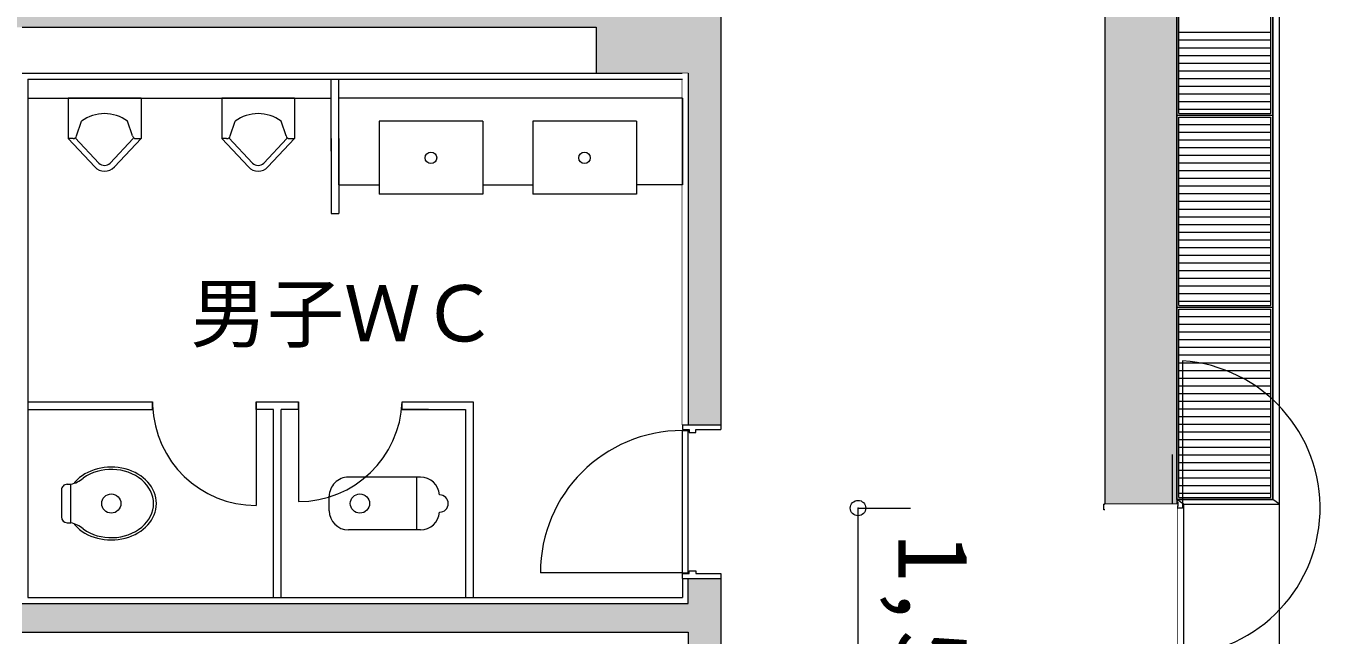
# Model space of a CAD drawing. Units: millimetres, scale not verified. Extents: x -61855 to 52913, y -114842 to -21833.
# Drawn here: x -51562 to -44821, y -63280 to -60108 of the extents above; entities that cross this region are included whole.
import ezdxf
from ezdxf.enums import TextEntityAlignment as Align

# ---------------------------------------------------------------- set-up
doc = ezdxf.new("R2010")
doc.units = ezdxf.units.MM
doc.header["$LTSCALE"] = 200
doc.header["$PDMODE"] = 32
doc.header["$PDSIZE"] = 80
for name, color, linetype, lineweight in [('0-1_躯体', 7, 'Continuous', 9), ('0-2_建具', 7, 'Continuous', 9), ('0-3_仕上', 4, 'Continuous', 5), ('0-5_設備機器', 7, 'Continuous', 9), ('0-6_寸法', 4, 'Continuous', 5)]:
    doc.layers.add(name, color=color, linetype=linetype, lineweight=lineweight)
doc.layers.add('0-4_室名', color=7, linetype='Continuous')
doc.styles.add('・', font='')
doc.styles.add('ＭＳ ゴシック', font='')
doc.styles.get('・').set_extended_font_data('・')
doc.styles.get('ＭＳ ゴシック').set_extended_font_data('MS Gothic')

msp = doc.modelspace()

# ---------------------------------------------------------------- linework, layer by layer
at = {"layer": '0-1_躯体'}
for p, q in [((-45031.8, -64263.9), (-45031.8, -35240)), ((-45941.8, -51631), (-45941.8, -62598.5)), ((-45066.8, -51656), (-45066.8, -62573.5)), ((-51581.8, -60115), (-48591.8, -60115)), ((-48591.8, -60115), (-48591.8, -60355)), ((-51581.8, -60355), (-48111.8, -60355)), ((-51551.8, -60385), (-51551.8, -63085)), ((-51551.8, -60385), (-48141.8, -60385)), ((-49971.8, -60761.4), (-49971.8, -60384.4)), ((-49931.8, -60761.4), (-49931.8, -60384.4)), ((-48141.8, -62185), (-48141.8, -60385)), ((-51551.8, -60485), (-49971.8, -60485)), ((-49931.8, -60694.4), (-49931.8, -61085)), ((-51550.4, -62065), (-50901.8, -62065)), ((-50901.8, -62105), (-50901.8, -62065)), ((-50361.8, -62065), (-50141.8, -62065)), ((-50361.8, -62065), (-50361.8, -62105)), ((-50141.8, -62105), (-50141.8, -62065)), ((-50141.8, -62095), (-50141.8, -62065)), ((-49601.8, -62065), (-49465.5, -62065)), ((-49601.8, -62105), (-49601.8, -62065)), ((-51550.4, -62105), (-50901.8, -62105)), ((-50271.8, -62105), (-50361.8, -62105)), ((-50271.8, -63085), (-50271.8, -62105)), ((-50231.8, -63085), (-50231.8, -62105)), ((-50141.8, -62105), (-50231.8, -62105)), ((-49601.8, -62105), (-49271.8, -62105)), ((-49465.5, -62105), (-49601.8, -62105)), ((-49271.8, -62105), (-49271.8, -63085)), ((-45941.8, -62598.5), (-45566.8, -62598.5)), ((-45066.8, -62573.5), (-45566.8, -62573.5)), ((-45531.8, -62598.5), (-45566.8, -62573.5)), ((-45561.8, -62588.5), (-45566.8, -62588.5)), ((-45566.8, -62608.5), (-45561.8, -62611)), ((-45566.8, -62608.5), (-45566.8, -64168.5)), ((-45561.8, -62588.5), (-45561.8, -62611)), ((-45531.8, -62598.5), (-45531.8, -64178.5)), ((-45531.8, -62598.5), (-45031.8, -62598.5)), ((-45031.8, -62598.5), (-45066.8, -62573.5)), ((-48141.8, -62985), (-48141.8, -63085)), ((-48141.8, -62985), (-47941.8, -62985)), ((-48111.8, -63115), (-48111.8, -62985)), ((-47941.8, -62985), (-47941.8, -63395)), ((-51551.8, -63085), (-50079.2, -63085)), ((-50231.8, -63085), (-49121.7, -63085)), ((-49231.8, -63085), (-48141.8, -63085)), ((-51581.8, -63115), (-48111.8, -63115)), ((-51581.8, -63265), (-48111.8, -63265)), ((-48111.8, -63265), (-48111.8, -63395))]:
    msp.add_line(p, q, dxfattribs=at)
for points in [[(-45941.8, -51631), (-45566.8, -51631), (-45566.8, -62598.5)], [(-48231.8, -59740), (-47941.8, -59740), (-47941.8, -62185)], [(-49971.8, -60694.4), (-49971.8, -61085), (-49931.8, -61085)], [(-49592.1, -62065), (-49231.8, -62065), (-49231.8, -63085)]]:
    msp.add_lwpolyline(points, dxfattribs=at)
at = {"layer": '0-1_躯体', "color": 9}
for points in [[(-47941.8, -62185), (-47941.8, -51610), (-48141.8, -62185), (-48141.8, -51610)], [(-45566.8, -74860), (-45566.8, -51631), (-45941.8, -74860), (-45941.8, -51631)], [(-48591.8, -60355), (-48141.8, -60355), (-48591.8, -59740), (-48141.8, -59740)], [(-48111.8, -60355), (-48111.8, -59740), (-48141.8, -60355), (-48141.8, -59740)], [(-54266.8, -59935), (-54266.8, -60115), (-48591.8, -59935), (-48591.8, -60115)], [(-47941.8, -63395), (-47941.8, -62985), (-48111.8, -63395), (-48111.8, -62985)], [(-48111.8, -63265), (-48111.8, -63115), (-51581.8, -63265), (-51581.8, -63115)]]:
    msp.add_solid(points, dxfattribs=at)
at = {"layer": '0-2_建具'}
for p, q in [((-50901.8, -62065), (-50901.8, -62105)), ((-50361.8, -62105), (-50361.8, -62065)), ((-50141.8, -62105), (-50141.8, -62065)), ((-49601.8, -62105), (-49601.8, -62065)), ((-49601.8, -62095), (-49601.8, -62065)), ((-48141.8, -62185), (-48141.8, -62210)), ((-48141.8, -62210), (-48106.8, -62210)), ((-48141.8, -62955), (-48141.8, -62215)), ((-48141.8, -62215), (-48111.8, -62215)), ((-48111.8, -62955), (-48111.8, -62215)), ((-48106.8, -62210), (-48106.8, -62225)), ((-48106.8, -62225), (-48071.8, -62225)), ((-45566.8, -62598.5), (-45946.8, -62598.5)), ((-45946.8, -62628.5), (-45946.8, -62598.5)), ((-45701.8, -62613.5), (-45716.8, -62613.5)), ((-45701.8, -62613.5), (-45701.8, -62638.5)), ((-45631.8, -62638.5), (-45701.8, -62638.5)), ((-48141.8, -62955), (-48111.8, -62955)), ((-48106.8, -62945), (-48071.8, -62945)), ((-48071.8, -62945), (-48071.8, -62960)), ((-48141.8, -62985), (-48141.8, -62960)), ((-48141.8, -62985), (-47941.8, -62985))]:
    msp.add_line(p, q, dxfattribs=at)
at = {"layer": '0-2_建具', "color": 4, "lineweight": 5}
for p, q in [((-50141.8, -62065), (-50141.8, -62585)), ((-50361.8, -62085), (-50361.8, -62605)), ((-48141.8, -62955), (-48881.8, -62955))]:
    msp.add_line(p, q, dxfattribs=at)
at = {"layer": '0-2_建具'}
for points in [[(-48141.8, -62185), (-47941.8, -62185), (-47941.8, -62210)], [(-48071.8, -62225), (-48071.8, -62210), (-47941.8, -62210)], [(-45716.8, -62613.5), (-45716.8, -62628.5), (-45946.8, -62628.5)], [(-48141.8, -62960), (-48106.8, -62960), (-48106.8, -62945)], [(-48071.8, -62960), (-47941.8, -62960), (-47941.8, -62985)]]:
    msp.add_lwpolyline(points, dxfattribs=at)
at = {"layer": '0-2_建具', "color": 4, "lineweight": 5}
for centre, radius, start, end in [((-50141.8, -62045), 540, 270, 357.87405), ((-50361.8, -62065), 540, 182.12595, 270), ((-48141.8, -62955), 740, 90, 180)]:
    msp.add_arc(centre, radius, start, end, dxfattribs=at)
at = {"layer": '0-3_仕上', "color": 7, "lineweight": 9}
for p, q in [((-45556.8, -60564), (-45556.8, -59583.5)), ((-45076.8, -60564), (-45076.8, -59583.5)), ((-45556.8, -60564), (-45076.8, -60564)), ((-45556.8, -60583.5), (-45076.8, -60583.5)), ((-45556.8, -61564), (-45556.8, -60583.5)), ((-45076.8, -61564), (-45076.8, -60583.5)), ((-45556.8, -61564), (-45076.8, -61564)), ((-45556.8, -61583.5), (-45076.8, -61583.5)), ((-45556.8, -62564), (-45556.8, -61583.5)), ((-45076.8, -62564), (-45076.8, -61583.5)), ((-45556.8, -62564), (-45076.8, -62564))]:
    msp.add_line(p, q, dxfattribs=at)
at = {"layer": '0-3_仕上'}
for p, q in [((-45556.8, -60141.7), (-45076.8, -60141.7)), ((-45556.8, -60181.7), (-45076.8, -60181.7)), ((-45556.8, -60221.7), (-45076.8, -60221.7)), ((-45556.8, -60261.7), (-45076.8, -60261.7)), ((-45556.8, -60301.7), (-45076.8, -60301.7)), ((-45556.8, -60341.7), (-45076.8, -60341.7)), ((-45556.8, -60381.7), (-45076.8, -60381.7)), ((-45556.8, -60421.7), (-45076.8, -60421.7)), ((-45556.8, -60461.7), (-45076.8, -60461.7)), ((-45556.8, -60501.7), (-45076.8, -60501.7)), ((-45556.8, -60541.7), (-45076.8, -60541.7)), ((-45556.8, -60621.7), (-45076.8, -60621.7)), ((-45556.8, -60661.7), (-45076.8, -60661.7)), ((-45556.8, -60701.7), (-45076.8, -60701.7)), ((-45556.8, -60741.7), (-45076.8, -60741.7)), ((-45556.8, -60781.7), (-45076.8, -60781.7)), ((-45556.8, -60821.7), (-45076.8, -60821.7)), ((-45556.8, -60861.7), (-45076.8, -60861.7)), ((-45556.8, -60901.7), (-45076.8, -60901.7)), ((-45556.8, -60941.7), (-45076.8, -60941.7)), ((-45556.8, -60981.7), (-45076.8, -60981.7)), ((-45556.8, -61021.7), (-45076.8, -61021.7)), ((-45556.8, -61061.7), (-45076.8, -61061.7)), ((-45556.8, -61101.7), (-45076.8, -61101.7)), ((-45556.8, -61141.7), (-45076.8, -61141.7)), ((-45556.8, -61181.7), (-45076.8, -61181.7)), ((-45556.8, -61221.7), (-45076.8, -61221.7)), ((-45556.8, -61261.7), (-45076.8, -61261.7)), ((-45556.8, -61301.7), (-45076.8, -61301.7)), ((-45556.8, -61341.7), (-45076.8, -61341.7)), ((-45556.8, -61381.7), (-45076.8, -61381.7)), ((-45556.8, -61421.7), (-45076.8, -61421.7)), ((-45556.8, -61461.7), (-45076.8, -61461.7)), ((-45556.8, -61501.7), (-45076.8, -61501.7)), ((-45556.8, -61541.7), (-45076.8, -61541.7)), ((-45556.8, -61621.7), (-45076.8, -61621.7)), ((-45556.8, -61661.7), (-45076.8, -61661.7)), ((-45556.8, -61701.7), (-45076.8, -61701.7)), ((-45556.8, -61741.7), (-45076.8, -61741.7)), ((-45556.8, -61781.7), (-45076.8, -61781.7)), ((-45556.8, -61821.7), (-45076.8, -61821.7)), ((-45556.8, -61861.7), (-45076.8, -61861.7)), ((-45556.8, -61901.7), (-45076.8, -61901.7)), ((-45556.8, -61941.7), (-45076.8, -61941.7)), ((-45556.8, -61981.7), (-45076.8, -61981.7)), ((-45556.8, -62021.7), (-45076.8, -62021.7)), ((-45556.8, -62061.7), (-45076.8, -62061.7)), ((-45556.8, -62101.7), (-45076.8, -62101.7)), ((-45556.8, -62141.7), (-45076.8, -62141.7)), ((-45556.8, -62181.7), (-45076.8, -62181.7)), ((-45556.8, -62221.7), (-45076.8, -62221.7)), ((-45556.8, -62261.7), (-45076.8, -62261.7)), ((-45556.8, -62301.7), (-45076.8, -62301.7)), ((-45556.8, -62341.7), (-45076.8, -62341.7)), ((-45556.8, -62381.7), (-45076.8, -62381.7)), ((-45556.8, -62421.7), (-45076.8, -62421.7)), ((-45556.8, -62461.7), (-45076.8, -62461.7)), ((-45556.8, -62501.7), (-45076.8, -62501.7)), ((-45556.8, -62541.7), (-45076.8, -62541.7))]:
    msp.add_line(p, q, dxfattribs=at)
at = {"layer": '0-3_仕上', "color": 7, "lineweight": 9}
for points in [[(-45566.8, -60573.5), (-45066.8, -60573.5), (-45066.8, -59573.5)], [(-45566.8, -60573.5), (-45566.8, -59573.5), (-45066.8, -59573.5)], [(-45566.8, -61573.5), (-45066.8, -61573.5), (-45066.8, -60573.5)], [(-45566.8, -61573.5), (-45566.8, -60573.5), (-45066.8, -60573.5)], [(-45566.8, -62573.5), (-45066.8, -62573.5), (-45066.8, -61573.5)], [(-45566.8, -62573.5), (-45566.8, -61573.5), (-45066.8, -61573.5)]]:
    msp.add_lwpolyline(points, dxfattribs=at)
at = {"layer": '0-5_設備機器'}
for p, q in [((-51341.8, -60485), (-51341.8, -60695)), ((-50961.8, -60485), (-51341.8, -60485)), ((-50961.8, -60485), (-50961.8, -60695)), ((-50541.8, -60485), (-50541.8, -60695)), ((-50161.8, -60485), (-50541.8, -60485)), ((-50161.8, -60485), (-50161.8, -60695)), ((-49931.8, -60935), (-49931.8, -60485)), ((-51297.3, -60681.3), (-51271.8, -60605)), ((-51006.4, -60681.3), (-51031.8, -60605)), ((-50497.3, -60681.3), (-50471.8, -60605)), ((-50206.4, -60681.3), (-50231.8, -60605)), ((-49181.8, -60605), (-49721.8, -60605)), ((-49721.8, -60605), (-49721.8, -60985)), ((-49181.8, -60605), (-49181.8, -60985)), ((-48381.8, -60605), (-48921.8, -60605)), ((-48921.8, -60605), (-48921.8, -60985)), ((-48381.8, -60605), (-48381.8, -60985)), ((-51341.8, -60695), (-51202.8, -60842.9)), ((-51316.2, -60695), (-51341.8, -60695)), ((-51304.3, -60691.1), (-51181, -60822.4)), ((-51002.1, -60694.1), (-51122.7, -60822.4)), ((-50961.8, -60695), (-51100.8, -60842.9)), ((-50987.4, -60695), (-50961.8, -60695)), ((-50541.8, -60695), (-50402.8, -60842.9)), ((-50516.2, -60695), (-50541.8, -60695)), ((-50504.3, -60691.1), (-50381, -60822.4)), ((-50202.1, -60694.1), (-50322.7, -60822.4)), ((-50161.8, -60695), (-50300.8, -60842.9)), ((-50187.4, -60695), (-50161.8, -60695)), ((-49931.8, -60935), (-49721.8, -60935)), ((-49181.8, -60935), (-48921.8, -60935)), ((-49181.8, -60985), (-49721.8, -60985)), ((-48381.8, -60985), (-48921.8, -60985)), ((-51306.7, -62488.7), (-51306.7, -62483.3)), ((-49506.8, -62457.5), (-49881.8, -62457.5)), ((-49526.8, -62457.5), (-49526.8, -62732.5)), ((-51376.8, -62525), (-51376.8, -62665)), ((-51346.8, -62495), (-51326.8, -62495)), ((-51326.8, -62695), (-51326.8, -62495)), ((-49981.8, -62632.5), (-49981.8, -62557.5)), ((-51346.8, -62695), (-51326.8, -62695)), ((-51306.7, -62706.7), (-51306.7, -62701.3)), ((-49506.8, -62732.5), (-49881.8, -62732.5))]:
    msp.add_line(p, q, dxfattribs=at)
for centre, radius in [((-49451.8, -60795), 30), ((-48651.8, -60795), 30), ((-51116.8, -62595), 50), ((-49821.8, -62595), 50)]:
    msp.add_circle(centre, radius, dxfattribs=at)
for centre, radius, start, end in [((-51151.8, -60765), 200, 53.12997, 126.86992), ((-50351.8, -60765), 200, 53.12997, 126.86992), ((-51316.2, -60675), 20, 269.99995, 341.56525), ((-50987.4, -60675), 20, 198.43523, 269.99995), ((-50516.2, -60675), 20, 269.99995, 341.56525), ((-50187.4, -60675), 20, 198.43523, 269.99995), ((-51151.8, -60795), 70, 223.21393, 316.78596), ((-51151.8, -60795), 40, 223.21393, 316.78596), ((-50351.8, -60795), 70, 223.21393, 316.78596), ((-50351.8, -60795), 40, 223.21393, 316.78596), ((-51361.2, -62349.3), 149.7, 283.28787, 310.73772), ((-49881.8, -62557.5), 100, 89.99985, 180.00005), ((-49506.8, -62557.5), 100, 4.28937, 89.99985), ((-51346.8, -62525), 30, 90, 180.0002), ((-49406.8, -62595), 45, 270, 89.99985), ((-51346.8, -62665), 30, 180.0002, 269.99985), ((-49881.8, -62632.5), 100, 180.00005, 270), ((-49506.8, -62632.5), 100, 270, 355.71104), ((-51361.2, -62840.6), 149.7, 49.26181, 76.71165)]:
    msp.add_arc(centre, radius, start, end, dxfattribs=at)
for major_axis, start_param, end_param in [((-235, 0), 0.630122, 5.65306), ((-220, 0), 0.8407, 5.44248)]:
    msp.add_ellipse((-51116.8, -62595), major_axis=major_axis, ratio=0.8068, start_param=start_param, end_param=end_param, dxfattribs=at)
at = {"layer": '0-6_寸法'}
for p, q in [((-47227.6, -62618.5), (-46953.5, -62618.5)), ((-47227.6, -64138.5), (-47227.6, -62618.5))]:
    msp.add_line(p, q, dxfattribs=at)
msp.add_point((-47227.6, -62618.5), dxfattribs=at)

# ---------------------------------------------------------------- texts
at = {"layer": '0-4_室名', "style": '・'}
msp.add_text('男子ＷＣ', height=293.3, dxfattribs=at).set_placement((-50705.1, -61839.3), align=Align.BOTTOM_LEFT)
at = {"layer": '0-6_寸法', "style": 'ＭＳ ゴシック'}
msp.add_text('1,520', height=366.6, rotation=270, dxfattribs=at).set_placement((-47127.6, -62753.5), align=Align.BOTTOM_LEFT)

# ---------------------------------------------------------------- next in the draw order: wipeouts: each hides what was drawn before it
for points in [[(-48111.8, -60355), (-48141.8, -60355), (-48141.8, -62185), (-48111.8, -62185)], [(-45941.8, -64178.5), (-45566.8, -64178.5), (-45566.8, -62598.5), (-45941.8, -62598.5)]]:
    msp.add_wipeout(points)

# ---------------------------------------------------------------- next in the draw order: linework, layer by layer
at = {"layer": '0-2_建具', "color": 4, "lineweight": 5}
for p, q in [((-45536.8, -61851.8), (-45536.8, -62618.5)), ((-45536.8, -62618.5), (-45626.8, -62618.5))]:
    msp.add_line(p, q, dxfattribs=at)
at = {"layer": '0-2_建具'}
for p, q in [((-45589.3, -64167.5), (-45589.3, -62340)), ((-45566.9, -62608.5), (-45631.8, -62608.5)), ((-45631.8, -62638.5), (-45631.8, -62608.5)), ((-45626.8, -62618.5), (-45626.8, -63381)), ((-45561.8, -62611), (-45566.9, -62608.5)), ((-45566.8, -62588.5), (-45566.8, -62598.5)), ((-45561.8, -62588.5), (-45566.8, -62588.5)), ((-45566.8, -63381), (-45566.8, -62618.5)), ((-45561.8, -62588.5), (-45561.8, -62611))]:
    msp.add_line(p, q, dxfattribs=at)
at = {"layer": '0-2_建具', "color": 4, "lineweight": 5}
msp.add_arc((-45589.3, -62618.5), 768.5, 270.00893, 86.08279, dxfattribs=at)

# ---------------------------------------------------------------- next in the draw order: wipeouts: each hides what was drawn before it
msp.add_wipeout([(-48111.8, -62185), (-48111.8, -60355), (-48141.8, -60355), (-48141.8, -62185)])

# ---------------------------------------------------------------- next in the draw order: linework, layer by layer
at = {"layer": '0-1_躯体'}
for p, q in [((-51551.8, -60385), (-48141.8, -60385)), ((-48111.8, -60355), (-48111.8, -62185)), ((-48141.8, -60485), (-49931.8, -60485)), ((-48141.8, -62185), (-47941.8, -62185))]:
    msp.add_line(p, q, dxfattribs=at)
at = {"layer": '0-5_設備機器'}
for p, q in [((-48141.8, -60485), (-49931.8, -60485)), ((-48141.8, -60485), (-48141.8, -60935)), ((-48141.8, -60935), (-48381.8, -60935))]:
    msp.add_line(p, q, dxfattribs=at)

# ---------------------------------------------------------------- next in the draw order: wipeouts: each hides what was drawn before it
msp.add_wipeout([(-45566.8, -62598.5), (-45941.8, -62598.5), (-45941.8, -64178.5), (-45566.8, -64178.5)])

doc.saveas('drawing.dxf')
